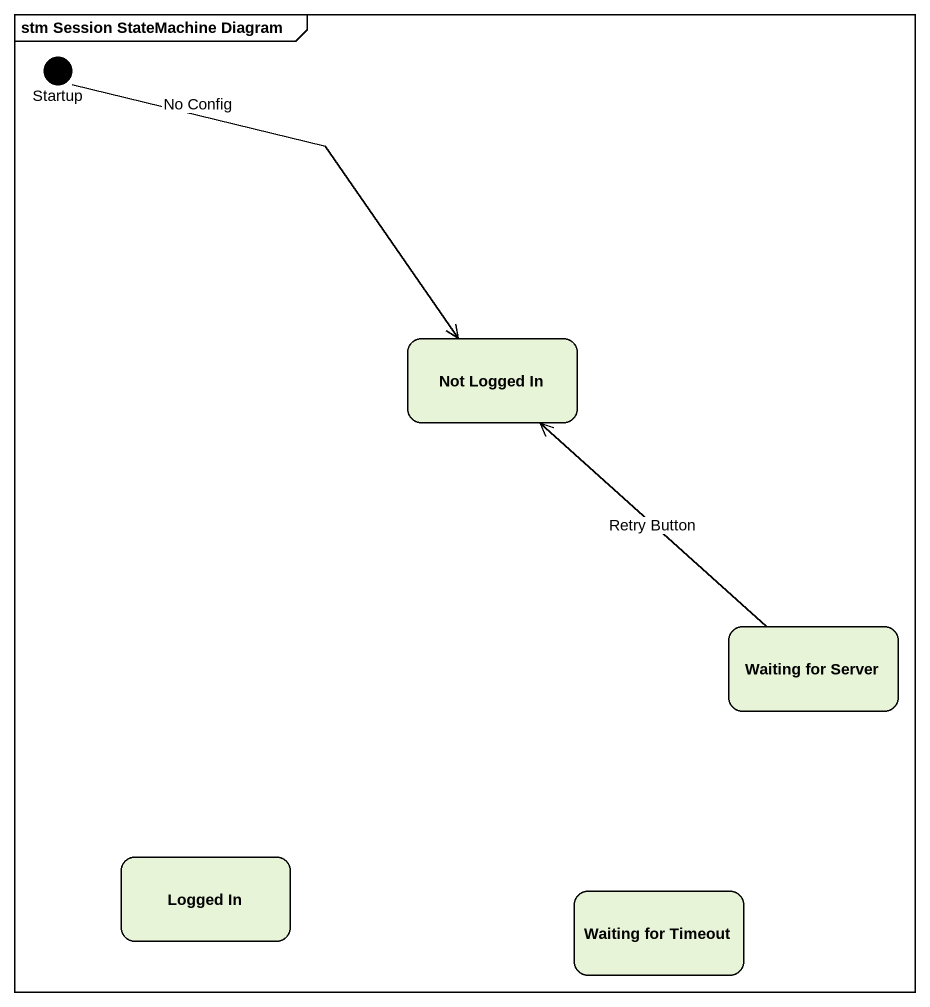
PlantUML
@startuml
mainframe stm Session StateMachine Diagram
hide empty description
state Startup <<start>>
state "Not Logged In" as Not_Logged_In
state "Waiting for Server" as Waiting_for_Server
state "Logged In" as Logged_In
state "Waiting for Timeout" as Waiting_for_Timeout
Startup --> Not_Logged_In : No Config
Waiting_for_Server -up-> Not_Logged_In : Retry Button
@enduml
